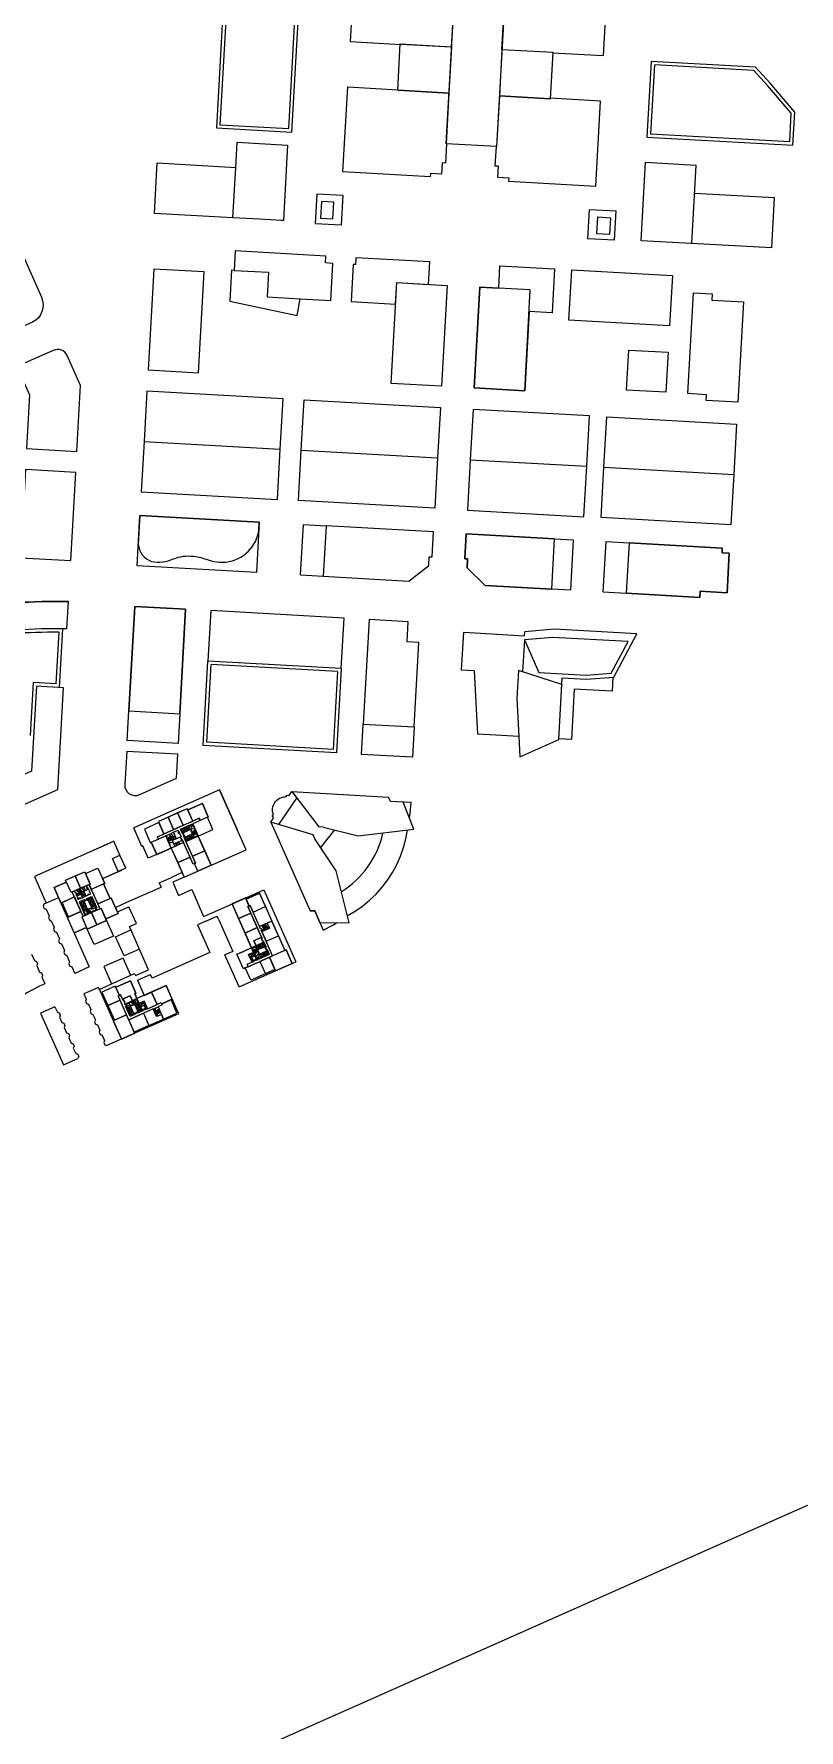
# Model space of a CAD drawing. Header units: inches. Extents: x -78213 to 209803, y -34177 to 209932.
# Drawn here: x 69401 to 91234, y 63980 to 112359 of the extents above; entities that cross this region are included whole.
import ezdxf

# ---------------------------------------------------------------- set-up
doc = ezdxf.new("R2010")
doc.units = ezdxf.units.IN
doc.header["$LTSCALE"] = 1200
doc.header["$MEASUREMENT"] = 0
for name, color, linetype in [('a-below', 1, 'Continuous'), ('a-pn-2', 1, 'Continuous'), ('a-site-bldg', 3, 'Continuous'), ('a-site-greenroof-richelle', 74, 'Continuous')]:
    doc.layers.add(name, color=color, linetype=linetype)
doc.layers.add('a-vport', color=7, linetype='Continuous', plot=False)
doc.layers.add('NoPlot', color=193, linetype='Continuous', plot=False)

# ---------------------------------------------------------------- blocks, each defined once
blk = doc.blocks.new('sheet_1117')
blk.add_lwpolyline([(0, 0), (17, 0), (17, 11), (0, 11)], close=True)

msp = doc.modelspace()

# ---------------------------------------------------------------- linework, layer by layer
at = {"layer": 'a-below'}
for p, q in [((75036, 105616), (74989, 104734)), ((75112, 105612), (75036, 105616)), ((74989, 104734), (76909, 104330)), ((76909, 104330), (76999, 104805)), ((85644, 96442), (86296, 96406)), ((70131, 93717), (70224, 95393)), ((84255, 95377), (83409, 95305)), ((86608, 95245), (84255, 95377)), ((81665, 95292), (83403, 95194)), ((83396, 95078), (83345, 94165)), ((85951, 94014), (86608, 95245)), ((81964, 94193), (82055, 92386)), ((84378, 92231), (84477, 93989)), ((84477, 93989), (85156, 93951)), ((85156, 93951), (85951, 94014)), ((83236, 92319), (83266, 91738)), ((83266, 91738), (84378, 92231)), ((72048, 91904), (71995, 90951)), ((72048, 91904), (73498, 91823)), ((73498, 91823), (73459, 91123)), ((73459, 91123), (72416, 90660)), ((74699, 90801), (72248, 89713)), ((75459, 89090), (74699, 90801)), ((74699, 90801), (75204, 89663)), ((76389, 89808), (76906, 90557)), ((76608, 90635), (76582, 90597)), ((76679, 90631), (76608, 90635)), ((76678, 90631), (76759, 90747)), ((76759, 90747), (79522, 90592)), ((79571, 90469), (79522, 90592)), ((80170, 90435), (79571, 90469)), ((76158, 89878), (76237, 89992)), ((76209, 90056), (76236, 90097)), ((76237, 89992), (76209, 90056)), ((72482, 89186), (72248, 89713)), ((76158, 89878), (77281, 87346)), ((77974, 89656), (77582, 89157)), ((71567, 89279), (69418, 88325)), ((71681, 89330), (70991, 89023)), ((71857, 88935), (71681, 89330)), ((72510, 89199), (72482, 89186)), ((72665, 88848), (72510, 89199)), ((73247, 89106), (72665, 88848)), ((72904, 88954), (73322, 89139)), ((72904, 88954), (73322, 89139)), ((73228, 89097), (72904, 88954)), ((73228, 89097), (72904, 88954)), ((73322, 89139), (73634, 88437)), ((73692, 88306), (75459, 89090)), ((71641, 88839), (71857, 88935)), ((71807, 88466), (71641, 88839)), ((72022, 88562), (71807, 88466)), ((72022, 88562), (71857, 88935)), ((69418, 88325), (69755, 87565)), ((71360, 88268), (71908, 88511)), ((71360, 88268), (71807, 88466)), ((71421, 88129), (71360, 88268)), ((71421, 88129), (71360, 88268)), ((72976, 88145), (73305, 88291)), ((72976, 88145), (73029, 88025)), ((73634, 88437), (73305, 88291)), ((73692, 88306), (73363, 88160)), ((73363, 88160), (73529, 87786)), ((69755, 87565), (69689, 87536)), ((70106, 87721), (69755, 87565)), ((70106, 87721), (70982, 85747)), ((71725, 87445), (72054, 87591)), ((72054, 87591), (73029, 88025)), ((73529, 87786), (73903, 87952)), ((73903, 87952), (74244, 87184)), ((74573, 87330), (75966, 87948)), ((75966, 87948), (76876, 85897)), ((69752, 87393), (69835, 87207)), ((71783, 87314), (72112, 87460)), ((72324, 86984), (72112, 87460)), ((74244, 87184), (74573, 87330)), ((74302, 87052), (74631, 87198)), ((74678, 87094), (74631, 87198)), ((74678, 87094), (75079, 86189)), ((77281, 87346), (77413, 87344)), ((77413, 87344), (77656, 86796)), ((69898, 87064), (69981, 86878)), ((70044, 86735), (70127, 86549)), ((72126, 86896), (72324, 86984)), ((72672, 85666), (72126, 86896)), ((74302, 87052), (74072, 86950)), ((74072, 86950), (74423, 86161)), ((69335, 86114), (69418, 85928)), ((70190, 86406), (70273, 86220)), ((74423, 86161), (72777, 85430)), ((75079, 86189), (74850, 86088)), ((69482, 85785), (69564, 85599)), ((70336, 86077), (70419, 85891)), ((70483, 85748), (70565, 85562)), ((70982, 85747), (70565, 85562)), ((72300, 85500), (72672, 85666)), ((72300, 85500), (72672, 85666)), ((75254, 85177), (74850, 86088)), ((75254, 85177), (76876, 85897)), ((69628, 85456), (69710, 85270)), ((71242, 85162), (70825, 84977)), ((71242, 85162), (71897, 83687)), ((71242, 85162), (71266, 85107)), ((71266, 85107), (72275, 85555)), ((72275, 85555), (72300, 85500)), ((72358, 85369), (72731, 85534)), ((72358, 85369), (72731, 85534)), ((72358, 85369), (72550, 84935)), ((72550, 84935), (73175, 85213)), ((72777, 85430), (72731, 85534)), ((73175, 85213), (73531, 84412)), ((70825, 84977), (70893, 84825)), ((70956, 84682), (71024, 84530)), ((69586, 84427), (70241, 82952)), ((70002, 84612), (70070, 84459)), ((70133, 84317), (70201, 84164)), ((71087, 84387), (71155, 84234)), ((73531, 84412), (71480, 83502)), ((70264, 84022), (70332, 83869)), ((70395, 83727), (70463, 83574)), ((71218, 84092), (71286, 83939)), ((71349, 83797), (71417, 83644)), ((70526, 83432), (70594, 83279))]:
    msp.add_line(p, q, dxfattribs=at)
for points in [[(78427, 112138), (79868, 112057), (79869, 112071), (81317, 111990), (81398, 113437), (81412, 113437), (81443, 113984), (81349, 113989), (81367, 114311), (81047, 114329), (81052, 114422), (78563, 114562)], [(85643, 111733), (84202, 111814), (84203, 111828), (82755, 111909), (82836, 113357), (82822, 113358), (82853, 113905), (82947, 113900), (82965, 114221), (83285, 114203), (83290, 114297), (85779, 114157)], [(74607, 109677), (76763, 109556), (76978, 113390), (75248, 113487), (74822, 113511)], [(81162, 109224), (81398, 113437), (82836, 113357), (82600, 109144)], [(86894, 109418), (91057, 109184), (91110, 110131), (90408, 110956), (89988, 111408), (87015, 111575)], [(78355, 110848), (79796, 110767), (79795, 110753), (81243, 110672), (81162, 109224), (81176, 109224), (81145, 108676), (81051, 108682), (81033, 108360), (80713, 108378), (80708, 108284), (78219, 108424)], [(85571, 110443), (84130, 110524), (84129, 110510), (82681, 110591), (82600, 109144), (82586, 109144), (82555, 108597), (82649, 108592), (82631, 108270), (82951, 108252), (82946, 108159), (85435, 108019)], [(78178, 106911), (78225, 107749), (77470, 107792), (77423, 106953)], [(77576, 107101), (77935, 107081), (77962, 107560), (77603, 107580)], [(85203, 106517), (85250, 107355), (86005, 107313), (85958, 106474)], [(85823, 106638), (85463, 106658), (85490, 107138), (85850, 107117)], [(78451, 104723), (79722, 104652), (79756, 105267), (80659, 105216), (80695, 105856), (78585, 105975), (78574, 105778), (78510, 105782)], [(84186, 104404), (83530, 104440), (83404, 102183), (81966, 102264), (82127, 105139), (82662, 105110), (82698, 105744), (84257, 105656), (84186, 104404), (84186, 104404)], [(87434, 102137), (86311, 102199), (86376, 103342), (87498, 103279)], [(69016, 97416), (70454, 97336), (70595, 99852), (69157, 99933)], [(75833, 98435), (75753, 96997), (72344, 97188), (72425, 98626)]]:
    msp.add_lwpolyline(points, close=True, dxfattribs=at)
for points in [[(81243, 110672), (79782, 110754), (79856, 112072), (81317, 111990), (81243, 110672)], [(82681, 110591), (84142, 110509), (84216, 111827), (82755, 111909), (82681, 110591)], [(75080, 107114), (72839, 107240), (72919, 108678), (75161, 108552)], [(88247, 107818), (90523, 107691), (90443, 106253), (88166, 106381)], [(77011, 96926), (77092, 98364), (77740, 98328)], [(77659, 96890), (80098, 96753), (80666, 97193), (80681, 97445), (80760, 97440), (80800, 98156), (77740, 98328)], [(84177, 96525), (82276, 96631), (81761, 97131), (81775, 97384), (81694, 97388), (81734, 98104), (84257, 97962)], [(84257, 97962), (84790, 97932), (84709, 96495), (84177, 96525)], [(85644, 96442), (85725, 97881), (86382, 97844)], [(86382, 97844), (89043, 97695), (89035, 97560), (89243, 97548), (89179, 96417), (89179, 96417), (88411, 96460), (88401, 96288), (86301, 96406)], [(77011, 96926), (77659, 96890)], [(72112, 93047), (72280, 96032), (73730, 95951), (73562, 92966)], [(80248, 92591), (80383, 95003), (80383, 95003), (80050, 95022), (80082, 95594), (78967, 95657), (78800, 92672)], [(81964, 94193), (81605, 94214), (81665, 95292)], [(83403, 95194), (83409, 95305)], [(78169, 94259), (78034, 91852), (74233, 92065), (74368, 94472)], [(85920, 94012), (85898, 93612), (84819, 93673), (84739, 92235), (84379, 92255)], [(73562, 92966), (73515, 92123), (72065, 92204), (72112, 93047)], [(80248, 92591), (80200, 91728), (78751, 91810), (78800, 92672)], [(82582, 92356), (82055, 92386)], [(83236, 92319), (82582, 92356)], [(80114, 89996), (80134, 90129), (80170, 90435)], [(78342, 87204), (78565, 87336), (78777, 87484), (78976, 87648), (79163, 87827), (79335, 88020), (79492, 88226), (79632, 88443), (79755, 88671), (79860, 88907), (79946, 89151), (80013, 89401), (80061, 89655)], [(80061, 89655), (80061, 89655)], [(71421, 88129), (71388, 88114), (71573, 87698), (71606, 87712)], [(71725, 87445), (71606, 87712), (71573, 87698), (71388, 88114), (71421, 88129)], [(69689, 87536), (69668, 87481), (69697, 87415), (69752, 87393)], [(69835, 87207), (69814, 87152), (69843, 87086), (69898, 87064)], [(70551, 86718), (70902, 86874), (70925, 86823), (71473, 87067), (71450, 87118), (71801, 87274), (71783, 87314)], [(69981, 86878), (69960, 86823), (69989, 86757), (70044, 86735)], [(71473, 87067), (71668, 86628), (71119, 86384), (70925, 86823)], [(72411, 86254), (71973, 86059), (71729, 86608), (72168, 86802)], [(77656, 86796), (77930, 86938), (78037, 87007)], [(70127, 86549), (70106, 86494), (70135, 86428), (70190, 86406)], [(70273, 86220), (70252, 86165), (70281, 86099), (70336, 86077)], [(69418, 85928), (69474, 85906), (69503, 85840), (69482, 85785)], [(70419, 85891), (70398, 85836), (70427, 85770), (70483, 85748)], [(72165, 85507), (71946, 86000), (71398, 85757), (71617, 85263)], [(69564, 85599), (69620, 85577), (69649, 85511), (69628, 85456)], [(70893, 84825), (70871, 84769), (70901, 84703), (70956, 84682)], [(70002, 84612), (69586, 84427)], [(70070, 84459), (70126, 84438), (70155, 84372), (70133, 84317)], [(71024, 84530), (71002, 84474), (71032, 84408), (71087, 84387)], [(71155, 84234), (71133, 84179), (71163, 84113), (71218, 84092)], [(70201, 84164), (70257, 84143), (70286, 84077), (70264, 84022)], [(70332, 83869), (70388, 83848), (70417, 83782), (70395, 83727)], [(71286, 83939), (71264, 83884), (71294, 83818), (71349, 83797)], [(70463, 83574), (70519, 83553), (70548, 83487), (70526, 83432)], [(70594, 83279), (70650, 83258), (70679, 83192), (70657, 83137)], [(71417, 83644), (71395, 83589), (71425, 83523), (71480, 83502)], [(70241, 82952), (70657, 83137)]]:
    msp.add_lwpolyline(points, dxfattribs=at)
for points in [[(67434, 106212), (67432, 106566), (68882, 106501), (69615, 104849, -0.399158), (69361, 104135), (68522, 103762)], [(69191, 100532), (70628, 100451), (70734, 102329), (70354, 103184, 0.427033), (69953, 103328), (68918, 102869), (69277, 102062)]]:
    msp.add_lwpolyline(points, format="xyb", close=True, dxfattribs=at)
at = {"layer": 'a-below', "extrusion": (0, 0, -1)}
for points in [[(-72624, 102173), (-72543, 100735)], [(-76431, 100517), (-76431, 100517), (-76512, 101955), (-72624, 102173)], [(-77030, 100484), (-77111, 101921), (-80999, 101703)], [(-80999, 101703), (-80918, 100266)], [(-81933, 101651), (-81853, 100213)], [(-85174, 100027), (-85174, 100027), (-85255, 101464), (-81933, 101651)], [(-85663, 99999), (-85744, 101437), (-89449, 101229)], [(-89449, 101229), (-89368, 99792)], [(-72543, 100735), (-72463, 99298), (-76351, 99079), (-76431, 100517)], [(-80918, 100266), (-80838, 98828), (-76950, 99046), (-77030, 100484)], [(-81853, 100213), (-81772, 98775), (-85094, 98589), (-85174, 100027)], [(-89368, 99792), (-89288, 98354), (-85583, 98562), (-85663, 99999)]]:
    msp.add_lwpolyline(points, dxfattribs=at)
at = {"layer": 'a-below'}
for points in [[(66053, 95786, -0.022212), (67365, 96003, -0.032241), (70388, 96172, -0.017511)], [(76236, 90097, -0.534277), (76582, 90597)], [(78172, 87888, 0.201072), (79357, 89561)]]:
    msp.add_lwpolyline(points, format="xyb", dxfattribs=at)
for centre, radius, start, end in [((72294, 90935), 300, 176.7899, 293.9401), ((73405, 77624), 8491, 115.7893, 135.6362)]:
    msp.add_arc(centre, radius, start, end, dxfattribs=at)
at = {"layer": 'a-pn-2'}
for p, q in [((73540, 89596), (73507, 89582)), ((73607, 89666), (73760, 89615)), ((73647, 89533), (73679, 89547)), ((73663, 89540), (73647, 89533)), ((73651, 89567), (73716, 89714)), ((73716, 89714), (73868, 89663)), ((73760, 89615), (73824, 89763)), ((73857, 89396), (73921, 89544)), ((73871, 89657), (73904, 89672)), ((73887, 89790), (73879, 89807)), ((74003, 89631), (73903, 89586)), ((74008, 89621), (73907, 89576)), ((74012, 89611), (73911, 89566)), ((73920, 89805), (73912, 89821)), ((74017, 89601), (73916, 89556)), ((73920, 89805), (73934, 89772)), ((74021, 89591), (73920, 89546)), ((74026, 89581), (73925, 89536)), ((74030, 89571), (73929, 89526)), ((74035, 89561), (73934, 89516)), ((74039, 89551), (73938, 89506)), ((73993, 89518), (73943, 89496)), ((73999, 89641), (73948, 89619)), ((73993, 89518), (73948, 89619)), ((73172, 89493), (73187, 89460)), ((73302, 89457), (73201, 89413)), ((73306, 89447), (73205, 89403)), ((73311, 89437), (73210, 89393)), ((73315, 89427), (73214, 89382)), ((73320, 89417), (73219, 89372)), ((73324, 89407), (73223, 89362)), ((73328, 89397), (73228, 89352)), ((73333, 89387), (73232, 89342)), ((73337, 89377), (73237, 89332)), ((73291, 89345), (73241, 89322)), ((73297, 89467), (73247, 89445)), ((73291, 89345), (73247, 89445)), ((73468, 89402), (73306, 89447)), ((73350, 89349), (73425, 89500)), ((73365, 89316), (73423, 89184)), ((73606, 89446), (73573, 89432)), ((73606, 89446), (73600, 89461)), ((73635, 89381), (73602, 89366)), ((73676, 89467), (73709, 89481)), ((73692, 89474), (73676, 89467)), ((73704, 89448), (73857, 89396)), ((73748, 89348), (73813, 89496)), ((73813, 89496), (73965, 89445)), ((70627, 87942), (70649, 87891)), ((70637, 87947), (70682, 87845)), ((70647, 87951), (70692, 87849)), ((70750, 87936), (70649, 87891)), ((70657, 87956), (70702, 87853)), ((70673, 87670), (70659, 87703)), ((70667, 87960), (70712, 87858)), ((70677, 87965), (70722, 87862)), ((70687, 87969), (70732, 87867)), ((70697, 87974), (70742, 87871)), ((70840, 87665), (70697, 87602)), ((70697, 87602), (70710, 87572)), ((70707, 87978), (70753, 87876)), ((70717, 87983), (70763, 87880)), ((70739, 87699), (70724, 87732)), ((70726, 87864), (70887, 87765)), ((70750, 87936), (70773, 87885)), ((70833, 87608), (70782, 87454)), ((70789, 87721), (70824, 87907)), ((70842, 87660), (70857, 87627)), ((70905, 87694), (71048, 87758)), ((70940, 88000), (70907, 87985)), ((70908, 87689), (70922, 87656)), ((70953, 87971), (70920, 87957)), ((70952, 87660), (71100, 87595)), ((70969, 87801), (70955, 87834)), ((71052, 87705), (71001, 87551)), ((71048, 87758), (71061, 87728)), ((71100, 87595), (71050, 87441)), ((70734, 87563), (70882, 87498)), ((70782, 87454), (70931, 87388)), ((70882, 87498), (70831, 87344)), ((71011, 87424), (70831, 87344)), ((70905, 87316), (70882, 87367)), ((70938, 87269), (70892, 87371)), ((70948, 87273), (70902, 87376)), ((70905, 87316), (71005, 87361)), ((70958, 87278), (70912, 87380)), ((70968, 87282), (70922, 87385)), ((70978, 87287), (70933, 87389)), ((70988, 87291), (70943, 87393)), ((70998, 87296), (70953, 87398)), ((71008, 87300), (70963, 87402)), ((71018, 87304), (70973, 87407)), ((71001, 87551), (71149, 87485)), ((71028, 87309), (71005, 87361)), ((71044, 87438), (71059, 87406)), ((71192, 87388), (71159, 87374)), ((71178, 87421), (71194, 87428)), ((71192, 87388), (71209, 87396)), ((75884, 86800), (75917, 86815)), ((75910, 86926), (75932, 86875)), ((75920, 86930), (75964, 86829)), ((75930, 86935), (75974, 86834)), ((76032, 86920), (75932, 86875)), ((75940, 86939), (75984, 86838)), ((75950, 86944), (75995, 86843)), ((75960, 86948), (76005, 86847)), ((75970, 86953), (76015, 86852)), ((75980, 86957), (76025, 86856)), ((75990, 86961), (76035, 86861)), ((76000, 86966), (76045, 86865)), ((76032, 86920), (76055, 86870)), ((75570, 86001), (75669, 86162)), ((75661, 86223), (75762, 86268)), ((75666, 86213), (75767, 86258)), ((75670, 86203), (75771, 86248)), ((75675, 86193), (75775, 86238)), ((75679, 86183), (75780, 86228)), ((75684, 86173), (75784, 86218)), ((75688, 86163), (75789, 86208)), ((75693, 86153), (75793, 86198)), ((75697, 86143), (75798, 86188)), ((75701, 86133), (75752, 86155)), ((75707, 86256), (75758, 86278)), ((75707, 86256), (75752, 86155)), ((75885, 86277), (75735, 86330)), ((75841, 86377), (75779, 86230)), ((75829, 86117), (75796, 86102)), ((75991, 86324), (75841, 86377)), ((75938, 86158), (75876, 86012)), ((75915, 86554), (75882, 86539)), ((75947, 86424), (75885, 86277)), ((75944, 86488), (75911, 86474)), ((76088, 86106), (75938, 86158)), ((76044, 86205), (75982, 86059)), ((75991, 86324), (75996, 86326)), ((76025, 86307), (75992, 86293)), ((76008, 86300), (76025, 86307)), ((76054, 86241), (76021, 86227)), ((76037, 86234), (76054, 86241)), ((76044, 86205), (76049, 86208)), ((75712, 86065), (75526, 86099)), ((75684, 85906), (75669, 85939)), ((75750, 85936), (75735, 85969)), ((75781, 85969), (75766, 86002)), ((75781, 85969), (75788, 85953)), ((75814, 85984), (75821, 85967)), ((75982, 86059), (75832, 86111)), ((71945, 84791), (71978, 84806)), ((71974, 84725), (72007, 84740)), ((72017, 84672), (72001, 84665)), ((72017, 84672), (72050, 84687)), ((72181, 84752), (72203, 84701)), ((72191, 84756), (72236, 84655)), ((72201, 84761), (72246, 84660)), ((72304, 84746), (72203, 84701)), ((72211, 84765), (72256, 84664)), ((72221, 84770), (72266, 84669)), ((72231, 84774), (72276, 84673)), ((72241, 84779), (72286, 84678)), ((72251, 84783), (72296, 84682)), ((72261, 84787), (72306, 84687)), ((72271, 84792), (72316, 84691)), ((72425, 84612), (72278, 84674)), ((72304, 84746), (72326, 84696)), ((72325, 84568), (72378, 84718)), ((72586, 84677), (72400, 84711)), ((72444, 84613), (72543, 84775)), ((72032, 84640), (72015, 84632)), ((72206, 84515), (72059, 84577)), ((72107, 84471), (72159, 84621)), ((72253, 84409), (72107, 84471)), ((72165, 84624), (72150, 84657)), ((72154, 84365), (72206, 84515)), ((72253, 84409), (72256, 84404)), ((72289, 84399), (72275, 84432)), ((72282, 84416), (72289, 84399)), ((72472, 84506), (72325, 84568)), ((72355, 84429), (72341, 84462)), ((72348, 84445), (72355, 84429)), ((72372, 84462), (72425, 84612)), ((72372, 84462), (72374, 84457)), ((72514, 84499), (72500, 84532)), ((72580, 84528), (72565, 84561)), ((72848, 84569), (72863, 84536)), ((72978, 84534), (72877, 84489)), ((72983, 84524), (72882, 84479)), ((72987, 84513), (72886, 84469)), ((72992, 84503), (72891, 84459)), ((72996, 84493), (72895, 84449)), ((73001, 84483), (72900, 84439)), ((73005, 84473), (72904, 84429)), ((73009, 84463), (72909, 84418)), ((73014, 84453), (72913, 84408)), ((72968, 84421), (72918, 84398)), ((72974, 84544), (72923, 84521)), ((72968, 84421), (72923, 84521))]:
    msp.add_line(p, q, dxfattribs=at)
for points in [[(72923, 89461), (74119, 89992), (74148, 89926), (73934, 89831), (74090, 89480), (73739, 89324), (74012, 88710), (73946, 88681), (73673, 89295), (73322, 89139), (73166, 89490), (72953, 89395)], [(73110, 89544), (73384, 89666), (73228, 90017), (72954, 89895)], [(73384, 89666), (73658, 89787), (73502, 90138), (73228, 90017)], [(73658, 89787), (73932, 89909), (73777, 90260), (73502, 90138)], [(74378, 90028), (74148, 89926), (74119, 89992), (73932, 89909), (73791, 90227), (74208, 90412)], [(74351, 90016), (73934, 89831), (73963, 89765), (73963, 89765), (74090, 89480), (74507, 89665)], [(72722, 89293), (72953, 89395), (72923, 89461), (73110, 89544), (72969, 89862), (72552, 89677)], [(73356, 89469), (73306, 89447), (73267, 89535), (73317, 89557)], [(73386, 89588), (73317, 89557), (73356, 89469), (73425, 89500)], [(73386, 89588), (73517, 89646), (73600, 89461), (73468, 89402)], [(73651, 89567), (73607, 89666), (73716, 89714), (73760, 89615)], [(73760, 89615), (73716, 89714), (73824, 89763), (73868, 89663)], [(73857, 89396), (73813, 89496), (73921, 89544), (73965, 89445)], [(73914, 89683), (73868, 89663), (73824, 89763), (73870, 89783)], [(72750, 89305), (73166, 89490), (73196, 89424), (73196, 89424), (73322, 89139), (72905, 88954)], [(73306, 89447), (73425, 89500), (73468, 89402), (73350, 89349)], [(73673, 89295), (73322, 89139), (73507, 88722), (73858, 88878)], [(73444, 89279), (73391, 89255), (73423, 89184), (73476, 89208)], [(73532, 89318), (73444, 89279), (73476, 89208), (73564, 89246)], [(73532, 89318), (73642, 89366), (73673, 89295), (73564, 89246)], [(73748, 89348), (73704, 89448), (73813, 89496), (73857, 89396)], [(73739, 89324), (74090, 89480), (74275, 89063), (73924, 88908)], [(73924, 88908), (74275, 89063), (74460, 88647), (74076, 88476), (73979, 88696), (74012, 88710)], [(71037, 87959), (70976, 88097), (71009, 88112), (70876, 88412), (71227, 88568), (71421, 88129)], [(73858, 88878), (73507, 88722), (73692, 88306), (74076, 88476), (73979, 88696), (73946, 88681)], [(70555, 87744), (70493, 87883), (70460, 87869), (70327, 88168), (69976, 88013), (70171, 87574)], [(70734, 87990), (70460, 87869), (70304, 88220), (70579, 88341)], [(71284, 87403), (70802, 87189), (70493, 87883), (70976, 88097)], [(71009, 88112), (70734, 87990), (70579, 88341), (70853, 88463)], [(71222, 87542), (71573, 87698), (71388, 88114), (71037, 87959)], [(70740, 87328), (70389, 87172), (70204, 87588), (70555, 87744)], [(70604, 87810), (70692, 87849), (70711, 87805), (70624, 87766)], [(70692, 87849), (70726, 87864), (70745, 87820), (70711, 87805)], [(70824, 87907), (70887, 87765), (70789, 87721), (70726, 87864)], [(70734, 87563), (70833, 87608), (70882, 87498), (70782, 87454)], [(70822, 88029), (70868, 87927), (70824, 87907), (70778, 88010)], [(70952, 87660), (71052, 87705), (71100, 87595), (71001, 87551)], [(71001, 87551), (71100, 87595), (71149, 87485), (71050, 87441)], [(71222, 87542), (71284, 87403), (71317, 87417), (71450, 87118), (71801, 87274), (71606, 87712)], [(75591, 87283), (75508, 87470), (75541, 87484), (75439, 87715), (75055, 87544), (75240, 87128)], [(76008, 87468), (75838, 87852), (75454, 87682), (75541, 87484), (75574, 87499), (75657, 87313)], [(70740, 87328), (70802, 87189), (70769, 87174), (70902, 86874), (70551, 86718), (70356, 87157)], [(71043, 87296), (70769, 87174), (70925, 86823), (71199, 86945)], [(70782, 87454), (70882, 87498), (70931, 87388), (70831, 87344)], [(71317, 87417), (71043, 87296), (71199, 86945), (71473, 87067)], [(71071, 87393), (71050, 87441), (71149, 87485), (71170, 87438)], [(75776, 86867), (75591, 87283), (75240, 87128), (75425, 86711)], [(75574, 87499), (75508, 87470), (75898, 86592), (75679, 86495), (75742, 86352), (75610, 86294), (75669, 86162), (75526, 86099), (75624, 85880), (75481, 85816), (75510, 85751), (76212, 86062), (75905, 86753), (76125, 86851), (76061, 86993), (75842, 86896)], [(75842, 86896), (75657, 87313), (76008, 87468), (76193, 87052)], [(75425, 86711), (75610, 86294), (75742, 86352), (75679, 86495), (75898, 86592), (75776, 86867)], [(76015, 86802), (75905, 86753), (75887, 86795), (75996, 86844)], [(76378, 86635), (76193, 87052), (76061, 86993), (76125, 86851), (75905, 86753), (76027, 86479)], [(75996, 86844), (76106, 86892), (76125, 86851), (76015, 86802)], [(76212, 86062), (76027, 86479), (76378, 86635), (76563, 86218)], [(75194, 86109), (75610, 86294), (75669, 86162), (75526, 86099), (75624, 85880), (75481, 85816), (75510, 85751), (75379, 85692)], [(75526, 86099), (75669, 86162), (75712, 86065), (75570, 86001)], [(75841, 86377), (75885, 86277), (75779, 86230), (75735, 86330)], [(75938, 86158), (75982, 86059), (75876, 86012), (75832, 86111)], [(75947, 86424), (75991, 86324), (75885, 86277), (75841, 86377)], [(76044, 86205), (76088, 86106), (75982, 86059), (75938, 86158)], [(76596, 86233), (76124, 86023), (76295, 85639), (76766, 85849)], [(75433, 85717), (75850, 85902), (76006, 85551), (75589, 85366)], [(75570, 86001), (75608, 85914), (75652, 85933), (75613, 86021)], [(75609, 85914), (75624, 85880), (75667, 85899), (75652, 85933)], [(75786, 86091), (75832, 86111), (75876, 86012), (75830, 85991)], [(76124, 86023), (75850, 85902), (76006, 85551), (76280, 85672)], [(71862, 84800), (71808, 84921), (71841, 84936), (71724, 85199), (71340, 85028), (71511, 84645)], [(72342, 84843), (72210, 84784), (72147, 84927), (71928, 84830), (71874, 84950), (71841, 84936), (71739, 85166), (72156, 85351), (72312, 85000), (72279, 84985)], [(72915, 84677), (73035, 84731), (73050, 84698), (73346, 84829), (73175, 85213), (72759, 85028)], [(72047, 84384), (71862, 84800), (71511, 84645), (71696, 84228)], [(71808, 84921), (71874, 84950), (71928, 84830), (72147, 84927), (72210, 84784), (72342, 84843), (72400, 84711), (72543, 84775), (72640, 84555), (73035, 84731), (73064, 84665), (72944, 84611), (73041, 84392), (72899, 84329), (72801, 84548), (72110, 84241)], [(72139, 84667), (72159, 84621), (72059, 84577), (72039, 84623)], [(72425, 84612), (72325, 84568), (72278, 84674), (72378, 84718)], [(72759, 85028), (72342, 84843), (72400, 84711), (72543, 84775), (72640, 84555), (72915, 84677)], [(72543, 84775), (72400, 84711), (72444, 84613), (72586, 84677)], [(72586, 84677), (72625, 84589), (72581, 84570), (72543, 84657)], [(73100, 84260), (73483, 84431), (73313, 84814), (73050, 84698), (73064, 84665), (72944, 84611)], [(72281, 83857), (72047, 84384), (71663, 84213), (71897, 83687)], [(72206, 84515), (72107, 84471), (72059, 84577), (72159, 84621)], [(72253, 84409), (72154, 84365), (72107, 84471), (72206, 84515)], [(72110, 84241), (72527, 84426), (72683, 84075), (72266, 83890)], [(72472, 84506), (72372, 84462), (72325, 84568), (72425, 84612)], [(72683, 84075), (73100, 84260), (73041, 84392), (72899, 84329), (72801, 84548), (72527, 84426)], [(72625, 84589), (72640, 84555), (72596, 84536), (72581, 84570)], [(72850, 84438), (72801, 84548), (72843, 84566), (72892, 84457)], [(72892, 84457), (72940, 84347), (72899, 84329), (72850, 84438)]]:
    msp.add_lwpolyline(points, close=True, dxfattribs=at)
for points in [[(73205, 89507), (73267, 89535), (73365, 89316), (73264, 89271), (73166, 89490), (73172, 89493)], [(73647, 89533), (73583, 89675), (73879, 89807)], [(73663, 89540), (73607, 89666), (73887, 89790)], [(73912, 89821), (73934, 89831), (74090, 89480), (73739, 89324), (73676, 89467)], [(73920, 89805), (73925, 89807), (74066, 89489), (73748, 89348), (73692, 89474)], [(73871, 89657), (73868, 89663), (73914, 89683)], [(73969, 89708), (74066, 89489), (73965, 89445), (73886, 89625)], [(73673, 89295), (73635, 89381)], [(70910, 88068), (70822, 88029), (70868, 87927), (70955, 87966), (70940, 88000)], [(70926, 88033), (70910, 88068)], [(70587, 87848), (70559, 87912), (70778, 88010), (70824, 87907), (70604, 87810), (70602, 87816)], [(70739, 87699), (70789, 87721), (70745, 87820), (70624, 87766), (70668, 87667)], [(70668, 87667), (70673, 87670)], [(71209, 87396), (71218, 87374), (70867, 87218), (70710, 87572), (70847, 87633)], [(71192, 87388), (71195, 87383), (70877, 87242), (70734, 87563), (70860, 87619)], [(70887, 87765), (70824, 87907), (70955, 87966), (71019, 87823), (70969, 87801)], [(70860, 87619), (70857, 87625), (70852, 87622), (70836, 87657), (70842, 87660), (70840, 87665)], [(70936, 87787), (70887, 87765)], [(70926, 87649), (70923, 87654), (70929, 87656), (70913, 87691), (70908, 87689), (70905, 87694)], [(70924, 87667), (71061, 87728), (71194, 87428)], [(70926, 87649), (71052, 87705), (71178, 87421)], [(71044, 87438), (71050, 87441), (71071, 87393)], [(75870, 86833), (75842, 86896), (76061, 86993), (76106, 86892), (75887, 86795), (75884, 86800)], [(75788, 85953), (75766, 85943), (75610, 86294), (75961, 86450), (76025, 86307)], [(75781, 85969), (75775, 85967), (75634, 86285), (75952, 86426), (76008, 86300)], [(75829, 86117), (75832, 86111), (75731, 86066), (75634, 86285), (75735, 86330), (75815, 86150)], [(75961, 86450), (75742, 86352), (75679, 86495), (75898, 86592), (75915, 86554)], [(76037, 86234), (76093, 86108), (75814, 85984)], [(76054, 86241), (76117, 86099), (75821, 85967)], [(75944, 86488), (75961, 86450)], [(75766, 85943), (75712, 86065), (75613, 86021), (75667, 85899), (75684, 85906)], [(75750, 85936), (75766, 85943)], [(71991, 84687), (72210, 84784), (72147, 84927), (71928, 84830), (71945, 84791)], [(71974, 84725), (71991, 84687)], [(72001, 84665), (71991, 84687), (72342, 84843), (72498, 84492), (72355, 84429)], [(72017, 84672), (72015, 84678), (72333, 84819), (72474, 84501), (72348, 84445)], [(72165, 84624), (72159, 84621), (72114, 84722), (72333, 84819), (72378, 84718), (72197, 84638)], [(72289, 84399), (72147, 84336), (72015, 84632)], [(72282, 84416), (72156, 84360), (72032, 84640)], [(72498, 84492), (72444, 84613), (72543, 84657), (72596, 84536), (72580, 84528)], [(72514, 84499), (72498, 84492)], [(72881, 84583), (72944, 84611), (73041, 84392), (72940, 84347), (72843, 84566), (72848, 84569)]]:
    msp.add_lwpolyline(points, dxfattribs=at)
for centre in [(73476, 89266), (73520, 89285), (70636, 87799), (70680, 87818), (75600, 85989), (75620, 85945), (72575, 84646), (72595, 84602)]:
    msp.add_circle(centre, 15, dxfattribs=at)
for centre, start, end in [((73172, 89493), 293.9401, 23.9401), ((73540, 89596), 203.9401, 293.9401), ((73647, 89533), 293.9401, 23.9401), ((73676, 89467), 23.9401, 113.9401), ((73871, 89657), 293.9401, 23.9401), ((73920, 89805), 203.9401, 293.9401), ((73606, 89446), 203.9401, 293.9401), ((73635, 89381), 113.9401, 203.9401), ((70602, 87816), 23.9401, 113.9401), ((70673, 87670), 23.9401, 113.9401), ((70739, 87699), 113.9401, 203.9401), ((70842, 87660), 293.9401, 23.9401), ((70908, 87689), 203.9401, 293.9401), ((70940, 88000), 113.9401, 203.9401), ((70969, 87801), 113.9401, 203.9401), ((71044, 87438), 203.9401, 293.9401), ((71192, 87388), 113.9401, 203.9401), ((75884, 86800), 23.9401, 113.9401), ((75829, 86117), 113.9401, 203.9401), ((75915, 86554), 203.9401, 293.9401), ((75944, 86488), 113.9401, 203.9401), ((76025, 86307), 203.9401, 293.9401), ((76054, 86241), 113.9401, 203.9401), ((75684, 85906), 23.9401, 113.9401), ((75750, 85936), 113.9401, 203.9401), ((75781, 85969), 23.9401, 113.9401), ((71945, 84791), 293.9401, 23.9401), ((71974, 84725), 23.9401, 113.9401), ((72017, 84672), 293.9401, 23.9401), ((72165, 84624), 23.9401, 113.9401), ((72289, 84399), 23.9401, 113.9401), ((72355, 84429), 113.9401, 203.9401), ((72514, 84499), 23.9401, 113.9401), ((72580, 84528), 113.9401, 203.9401), ((72848, 84569), 293.9401, 23.9401)]:
    msp.add_arc(centre, 36, start, end, dxfattribs=at)
at = {"layer": 'a-site-bldg'}
for p, q in [((70345, 95392), (70388, 96172)), ((74449, 95910), (74368, 94472)), ((78249, 95697), (74449, 95910)), ((78169, 94259), (78249, 95697)), ((78169, 94259), (74368, 94472)), ((76758, 90747), (79520, 90591)), ((76758, 90747), (77530, 89742)), ((79571, 90469), (79520, 90591)), ((79933, 90448), (79571, 90469)), ((80241, 89677), (79933, 90448)), ((72969, 89862), (72552, 89677)), ((72552, 89677), (72722, 89293)), ((76159, 89877), (77281, 87346)), ((77370, 89510), (76159, 89877)), ((77419, 89401), (77370, 89510)), ((77650, 89735), (77530, 89742)), ((77650, 89735), (78655, 89488)), ((78655, 89488), (80241, 89677)), ((72722, 89293), (72750, 89305)), ((72750, 89305), (72905, 88954)), ((72904, 88954), (73322, 89139)), ((78024, 88485), (77419, 89401)), ((78393, 87000), (78024, 88485)), ((77413, 87344), (77281, 87346)), ((77561, 87016), (77413, 87344)), ((77561, 87016), (78393, 87000)), ((72550, 84935), (73175, 85213))]:
    msp.add_line(p, q, dxfattribs=at)
for points in [[(75201, 109271), (76639, 109190), (76598, 108472), (76518, 107034), (76467, 107037), (75834, 107072), (75080, 107114), (75161, 108552), (75161, 108552)], [(86854, 108699), (88292, 108618), (88166, 106381), (86728, 106461)], [(76092, 105560), (76055, 104858), (76999, 104805), (77875, 104755), (77934, 105814), (77720, 105826), (77731, 106022), (75143, 106168), (75112, 105612), (75112, 105612)], [(74257, 105569), (72819, 105649), (72658, 102774), (74095, 102693)], [(84665, 104191), (84745, 105629), (87621, 105468), (87540, 104030)], [(79756, 105267), (81194, 105186), (81032, 102310), (79595, 102392)], [(83565, 105059), (82127, 105139), (81966, 102264), (83404, 102183)], [(88218, 104975), (88756, 104945), (88746, 104765), (89645, 104715), (89484, 101852), (88584, 101902), (88593, 102069), (88056, 102099)], [(80681, 97445), (80760, 97440), (80800, 98156), (77740, 98328), (77659, 96890), (80098, 96753), (80666, 97193)], [(84258, 97962), (84257, 97962), (81734, 98104), (81694, 97388), (81775, 97384), (81761, 97131), (82276, 96631), (84177, 96525)], [(89243, 97548), (89035, 97560), (89043, 97695), (86382, 97844), (86301, 96406), (88401, 96288), (88411, 96460), (89179, 96417)], [(73730, 95951), (72280, 96032), (72112, 93047), (73562, 92966)], [(80383, 95003), (80050, 95022), (80082, 95594), (78967, 95657), (78800, 92672), (80248, 92591)], [(86354, 95025), (84197, 95147), (83396, 95078), (83809, 94147), (85155, 94071), (85876, 94129)], [(84466, 93803), (83227, 94203), (83182, 93401), (83236, 92319), (83266, 91738), (84378, 92231)], [(69472, 93754), (69335, 91328), (68246, 90844), (68563, 90131), (70088, 90808), (70250, 93711)], [(74208, 90412), (73791, 90227), (73777, 90260), (72954, 89895), (72969, 89862), (72552, 89677), (72722, 89293), (72750, 89305), (72905, 88954), (73322, 89139), (73692, 88306), (74460, 88647), (74090, 89480), (74507, 89665), (74351, 90016), (74378, 90028)], [(71801, 87274), (71450, 87118), (71473, 87067), (70925, 86823), (70902, 86874), (70551, 86718), (70356, 87157), (70389, 87172), (70204, 87588), (70171, 87574), (69976, 88013), (70327, 88168), (70304, 88220), (70853, 88463), (70876, 88412), (71227, 88568), (71421, 88129), (71388, 88114), (71573, 87698), (71606, 87712)], [(76766, 85849), (76295, 85639), (76280, 85672), (75589, 85366), (75433, 85717), (75379, 85692), (75194, 86109), (75358, 86182), (75468, 86231), (75610, 86294), (75055, 87544), (75439, 87715), (75454, 87682), (75838, 87852), (76563, 86218), (76596, 86233)], [(71340, 85028), (71696, 84228), (71663, 84213), (71897, 83687), (72281, 83857), (72266, 83890), (73483, 84431), (73313, 84814), (73346, 84829), (73175, 85213), (72342, 84843), (72279, 84985), (72312, 85000), (72156, 85351), (71739, 85166), (71724, 85199)]]:
    msp.add_lwpolyline(points, close=True, dxfattribs=at)
msp.add_lwpolyline([(72425, 98626), (72379, 97809, 0.30739), (72760, 97315, 0.158058), (73383, 97384, -0.128273), (73956, 97461, -0.056046), (74369, 97357, 0.096992), (74881, 97295, 0.349334), (75822, 98223), (75833, 98435), (72425, 98626)], format="xyb", dxfattribs=at)
for radius, start in [(23508, 89.4949), (22728, 89.5878)]:
    msp.add_arc((70181, 72665), radius, start, 96.8815, dxfattribs=at)
at = {"layer": 'a-site-greenroof-richelle'}
for p, q in [((70040, 93819), (70123, 95297)), ((78067, 94169), (74458, 94371))]:
    msp.add_line(p, q, dxfattribs=at)
for points in [[(74708, 109767), (76673, 109657), (76877, 113299), (75243, 113391), (74912, 113409)], [(86996, 109508), (90967, 109286), (91012, 110098), (90336, 110892), (89944, 111314), (87106, 111473)]]:
    msp.add_lwpolyline(points, close=True, dxfattribs=at)
for points in [[(78067, 94169), (77943, 91953), (74334, 92156), (74458, 94371)], [(70040, 93819), (69381, 93855), (69296, 92345)]]:
    msp.add_lwpolyline(points, dxfattribs=at)
msp.add_arc((70181, 72665), 22632, 90.1473, 96.8815, dxfattribs=at)
at = {"layer": 'NoPlot'}
for p, q in [((72543, 100735), (76431, 100517)), ((77030, 100484), (80918, 100266)), ((81853, 100213), (85174, 100027)), ((85663, 99999), (89368, 99792))]:
    msp.add_line(p, q, dxfattribs=at)

# ---------------------------------------------------------------- block references
at = {"layer": 'a-vport', "xscale": 9600, "yscale": 9600, "zscale": 9600, "rotation": 23.94013698842527}
for p in [(27783, 42116, 2059), (27783, 42116, 4119)]:
    msp.add_blockref('sheet_1117', p, dxfattribs=at)

doc.saveas('drawing.dxf')
